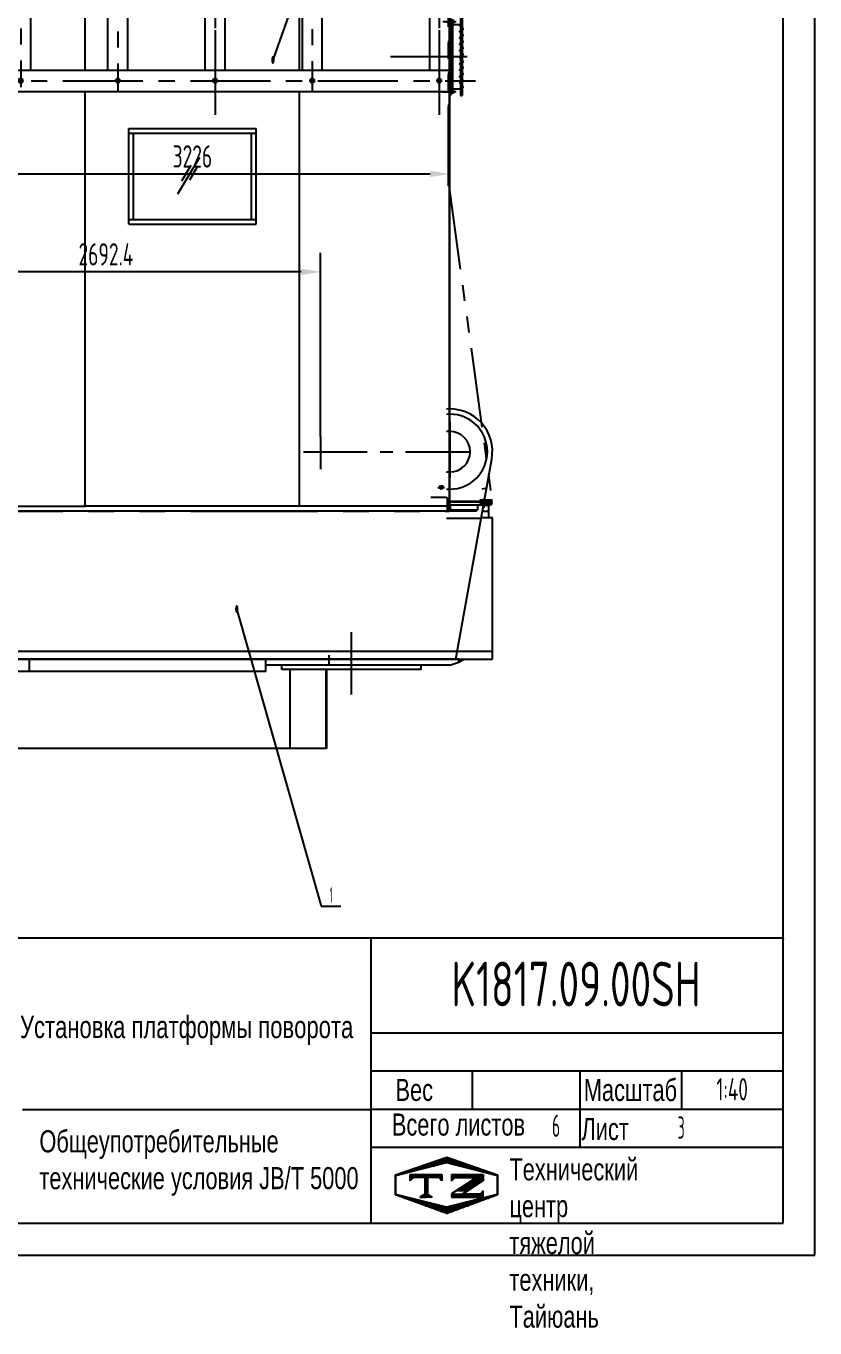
# Model space of a CAD drawing. Header units: millimetres. Extents: x 0 to 16800, y -457 to 11880.
# Drawn here: x 11848 to 16800, y -457 to 7709 of the extents above; entities that cross this region are included whole.
import ezdxf
from ezdxf.enums import TextEntityAlignment as Align

# ---------------------------------------------------------------- set-up
doc = ezdxf.new("R2010")
doc.units = ezdxf.units.MM
doc.header["$LTSCALE"] = 400
for name, pattern in [('F', [0.75, 0.5, -0.25]), ('G', [2, 1.25, -0.25, 0.25, -0.25]), ('K', [2.5, 1.25, -0.25, 0.25, -0.25, 0.25, -0.25])]:
    doc.linetypes.add(name, pattern=pattern)
for name, color, linetype in [('01', 7, 'Continuous'), ('02', 1, 'Continuous'), ('04', 2, 'F'), ('05', 142, 'G'), ('07', 6, 'K'), ('08', 1, 'Continuous'), ('11', 3, 'Continuous'), ('THICK', 7, 'Continuous')]:
    doc.layers.add(name, color=color, linetype=linetype)
doc.layers.get('04').off()
doc.styles.get("Standard").update_dxf_attribs({"font": 'isocp', "width": 0.707, "bigfont": 'intecad.shx'})
doc.dimstyles.new('INTE', dxfattribs={"dimscale": 40, "dimtxt": 3.5, "dimasz": 3, "dimexe": 3, "dimexo": 0, "dimgap": 1, "dimtad": 1, "dimdec": 1, "dimdsep": 46, "dimtxsty": 'Standard', "dimcen": 0, "dimclrd": 1, "dimclre": 1, "dimclrt": 3, "dimaunit": 1, "dimadec": 0, "dimazin": 0, "dimtfac": 1, "dimtmove": 0, "dimatfit": 0, "dimfxl": 1, "dimarcsym": 0})

# ---------------------------------------------------------------- blocks, each defined once
blk = doc.blocks.new('trt')
at = {"layer": '02', "ltscale": 0.8}
h = blk.add_hatch(dxfattribs=at)
h.set_pattern_fill('_USER', color=256, scale=5, angle=45, style=0, double=1, pattern_type=0)
h.set_pattern_definition([(45, (6609.1067, 17480.469), (-3.535534, 3.535534), []), (135, (6609.1067, 17480.469), (-3.535534, -3.535534), [])])
h.paths.add_polyline_path([(17462.54, 23101.06), (17431.3, 23101.06), (17431.3, 23082.06)])
at = {"ltscale": 0.8}
blk.add_line((17413.3, 23101.06), (17638.12, 24355.98), dxfattribs=at)
blk.add_arc((17375.3, 24403.06), 267, 349.843317, 94.584016, dxfattribs=at)
at = {"layer": '01', "ltscale": 0.8}
for p, q in [((17579.37, 24028.06), (17617.3, 24028.06)), ((17353.96, 23984.06), (17571.49, 23984.06)), ((17572.56, 23990.06), (17642.3, 23990.06)), ((17642.3, 23101.06), (17642.3, 23990.06)), ((13870.3, 23151.06), (17642.3, 23151.06)), ((13870.3, 23101.06), (17642.3, 23101.06)), ((14736.49, 23023.86), (14736.49, 23101.06)), ((17431.3, 23101.06), (16062.07, 23101.06)), ((16219.8, 23023.86), (16219.8, 23101.06)), ((17374.3, 23063.06), (16219.8, 23063.06)), ((17196.05, 23036.56), (16320.55, 23036.56)), ((17374.3, 23063.06), (17431.3, 23082.06)), ((17431.3, 23082.06), (17431.3, 23101.06)), ((16219.8, 23023.86), (13870.3, 23023.86))]:
    blk.add_line(p, q, dxfattribs=at)
at = {"layer": '01', "color": 7, "linetype": 'Continuous', "ltscale": 0.8}
for p, q in [((17584.99, 24066.06), (17617.3, 24066.06)), ((17617.3, 24066.06), (17617.3, 23990.06)), ((16320.55, 23036.56), (16320.55, 23063.06)), ((17196.05, 23036.56), (17196.05, 23063.06))]:
    blk.add_line(p, q, dxfattribs=at)
for start, end in [(90, 95.25881), (270, 90), (264.74119, 270)]:
    blk.add_arc((17375.5, 24401.86), 235, start, end, dxfattribs=at)
at = {"layer": '01', "ltscale": 0.8}
for start, end in [(90, 99.764409), (270, 90), (260.235591, 270)]:
    blk.add_arc((17375.5, 24401.86), 127, start, end, dxfattribs=at)
at = {"layer": '02', "ltscale": 0.8}
blk.add_line((17431.3, 23082.06), (17462.54, 23101.06), dxfattribs=at)
at = {"layer": '05', "color": 4, "linetype": 'G', "ltscale": 0.8}
for p, q in [((17375.5, 24586.84), (17375.5, 24239.63)), ((16562.7, 24498), (16562.7, 24293.19)), ((16456.98, 24401.86), (17557.43, 24401.86)), ((16758.3, 22878.8), (16758.3, 23269.78))]:
    blk.add_line(p, q, dxfattribs=at)
blk = doc.blocks.new('*D96')
at = {"layer": '08', "color": 1, "lineweight": -2}
for p, q in [((11003.3, 5189.5), (11003.3, 6286.9)), ((13695.7, 5135.1), (13695.7, 6286.9)), ((13575.7, 6166.9), (11123.3, 6166.9))]:
    blk.add_line(p, q, dxfattribs=at)
at = {"layer": '08', "color": 1}
for points in [[(11123.3, 6186.9), (11123.3, 6146.9), (11003.3, 6166.9)], [(13575.7, 6186.9), (13575.7, 6146.9), (13695.7, 6166.9)]]:
    blk.add_solid(points, dxfattribs=at)
at = {"layer": 'Defpoints', "color": 0}
for p in [(11003.3, 6166.9), (11003.3, 5189.5), (13695.7, 5135.1)]:
    blk.add_point(p, dxfattribs=at)
at = {"layer": '08', "color": 3, "insert": (12349.5, 6276.9), "char_height": 140, "attachment_point": 5}
blk.add_mtext('2692.4', dxfattribs=at)
blk = doc.blocks.new('*D100')
at = {"layer": '08', "color": 1, "lineweight": -2}
for p, q in [((11279.3, 6357.7), (11279.3, 6901.1)), ((14505.3, 6270.4), (14505.3, 6901.1)), ((11399.3, 6781.1), (14385.3, 6781.1))]:
    blk.add_line(p, q, dxfattribs=at)
at = {"layer": '08', "color": 1}
for points in [[(11399.3, 6801.1), (11399.3, 6761.1), (11279.3, 6781.1)], [(14385.3, 6801.1), (14385.3, 6761.1), (14505.3, 6781.1)]]:
    blk.add_solid(points, dxfattribs=at)
at = {"layer": 'Defpoints', "color": 0}
for p in [(14505.3, 6781.1), (11279.3, 6357.7), (14505.3, 6270.4)]:
    blk.add_point(p, dxfattribs=at)
at = {"layer": '08', "color": 3, "insert": (12892.3, 6891.1), "char_height": 140, "attachment_point": 5}
blk.add_mtext('3226', dxfattribs=at)
blk = doc.blocks.new('serere')
at = {"layer": '07', "color": 6, "linetype": 'K', "ltscale": 1.6}
for p in [(31206.9, 11048.4), (27980.9, 7390.4)]:
    blk.add_line(p, (31206.9, 7390.4), dxfattribs=at)
at = {"layer": '07', "color": 6, "linetype": 'K'}
for p, q in [((31201.9, 10941.4), (31201.9, 9422.4)), ((31201.9, 9428.4), (31201.9, 10935.4)), ((31206.9, 10941.4), (31206.9, 9422.4))]:
    blk.add_line(p, q, dxfattribs=at)
blk = doc.blocks.new('gv')
for p, q in [((64424.2, 17022.3), (64424.2, 13686.5)), ((63484.2, 16417.5), (63484.2, 16925.3)), ((64434.2, 16744.5), (64434.2, 16264.5)), ((63484.2, 14260.8), (63484.2, 16284.5)), ((61198.2, 13686.5), (62062.2, 13686.5)), ((62062.2, 13686.5), (62138.2, 13686.5)), ((64424.2, 13686.5), (62138.2, 13686.5))]:
    blk.add_line(p, q)
at = {"layer": '01', "color": 7, "linetype": 'Continuous'}
for p, q in [((64424.2, 13686.5), (64424.2, 17103)), ((62138.2, 16417.5), (62138.2, 16930)), ((63484.2, 16417.5), (63484.2, 16930)), ((61198.2, 13686.5), (61198.2, 16284.5)), ((62138.2, 13686.5), (62138.2, 16284.5)), ((63484.2, 13686.5), (63484.2, 16284.5)), ((60998.2, 15972.8), (60998.2, 16014.8)), ((60998.2, 16014.8), (61001.2, 16014.8)), ((61001.2, 15972.8), (61001.2, 16014.8)), ((61185.2, 16024.5), (61043.6, 15989.8)), ((61195.2, 16024.5), (61185.2, 16024.5)), ((61195.2, 15982.5), (61195.2, 16024.5)), ((61195.2, 16024.5), (61198.2, 16024.5)), ((61198.2, 15982.5), (61198.2, 16024.5)), ((61190.5, 15977.5), (61006.5, 15967.8)), ((61190.6, 15974.5), (61006.6, 15964.8)), ((61043.6, 15969.8), (61043.6, 15989.8)), ((61201.7, 15919.6), (61198.2, 15919.6)), ((64418.2, 14283.5), (64424.2, 14283.5)), ((61203.2, 13721.5), (61203.2, 13672.5)), ((61203.2, 13721.5), (61203.2, 13672.5)), ((64401.2, 13739.5), (64307.2, 13739.5)), ((64413.2, 13659.1), (64413.2, 13734.9)), ((64413.2, 13721.5), (64413.2, 13672.5)), ((64419.2, 13721.5), (64419.2, 13672.5)), ((64264.2, 13654.5), (61220.2, 13654.5)), ((61221.2, 13654.5), (61315.2, 13654.5)), ((64307.2, 13654.5), (64264.2, 13654.5)), ((64401.2, 13654.5), (64307.2, 13654.5))]:
    blk.add_line(p, q, dxfattribs=at)
at = {"layer": '01'}
for p, q in [((64424.2, 16744.5), (64434.2, 16744.5)), ((64424.2, 16264.5), (64434.2, 16264.5)), ((61198.2, 14941.5), (61165.1, 14941.5)), ((61165.1, 14926.2), (61198.2, 14926.2))]:
    blk.add_line(p, q, dxfattribs=at)
at = {"layer": '01', "color": 7, "linetype": 'Continuous', "ltscale": 1.25}
for p, q in [((64494.2, 16746.5), (64494.2, 16262.5)), ((64494.2, 16746.5), (64504.2, 16746.5)), ((64504.2, 16746.5), (64504.2, 16262.5)), ((64434.2, 16734.5), (64434.2, 16274.5)), ((64444.2, 16734.5), (64434.2, 16734.5)), ((64444.2, 16734.5), (64444.2, 16274.5)), ((64444.2, 16706.5), (64494.2, 16706.5)), ((64493.5, 16704.9), (64509.3, 16680)), ((64493.5, 16664.9), (64509.3, 16640)), ((64509.3, 16680), (64509.3, 16674.1)), ((64493.5, 16624.9), (64509.3, 16600)), ((64493.5, 16584.9), (64509.3, 16560)), ((64509.3, 16640), (64509.3, 16634.1)), ((64509.3, 16600), (64509.3, 16594.1)), ((64493.5, 16544.9), (64509.3, 16520)), ((64493.5, 16500.2), (64509.3, 16475.4)), ((64509.3, 16560), (64509.3, 16554.1)), ((64509.3, 16520), (64509.3, 16514.1)), ((64493.5, 16461.2), (64509.3, 16436.4)), ((64493.5, 16421.2), (64509.3, 16396.4)), ((64509.3, 16475.4), (64509.3, 16469.5)), ((64509.3, 16436.4), (64509.3, 16430.5)), ((64493.5, 16381.2), (64509.3, 16356.4)), ((64493.5, 16341.2), (64509.3, 16316.4)), ((64509.3, 16396.4), (64509.3, 16390.5)), ((64509.3, 16356.4), (64509.3, 16350.5)), ((64444.2, 16274.5), (64434.2, 16274.5)), ((64444.2, 16274.5), (64434.2, 16274.5)), ((64444.2, 16302.5), (64494.2, 16302.5)), ((64494.2, 16262.5), (64504.2, 16262.5)), ((64509.3, 16316.4), (64509.3, 16310.5))]:
    blk.add_line(p, q, dxfattribs=at)
at = {"layer": '01', "ltscale": 1.25}
for p, q in [((64450.6, 16733.4), (64444.2, 16733.4)), ((64444.2, 16733.4), (64444.2, 16724.5)), ((64444.2, 16729.5), (64450.6, 16729.5)), ((64444.2, 16715.6), (64444.2, 16724.5)), ((64444.2, 16719.5), (64450.6, 16719.5)), ((64450.6, 16715.6), (64444.2, 16715.6)), ((64450.6, 16724.5), (64450.6, 16733.4)), ((64450.6, 16724.5), (64450.6, 16715.6)), ((64444.2, 16293.4), (64444.2, 16284.5)), ((64450.6, 16293.4), (64444.2, 16293.4)), ((64444.2, 16289.5), (64450.6, 16289.5)), ((64444.2, 16275.6), (64444.2, 16284.5)), ((64444.2, 16279.5), (64450.6, 16279.5)), ((64450.6, 16275.6), (64444.2, 16275.6)), ((64450.6, 16284.5), (64450.6, 16293.4)), ((64450.6, 16284.5), (64450.6, 16275.6))]:
    blk.add_line(p, q, dxfattribs=at)
at = {"layer": '01', "color": 7, "linetype": 'Continuous', "ltscale": 2}
for p, q in [((61198.2, 15919.6), (61198.2, 13919.6)), ((61201.7, 15919.6), (61201.7, 13919.6)), ((61198.2, 13919.6), (61201.7, 13919.6))]:
    blk.add_line(p, q, dxfattribs=at)
at = {"layer": '01', "color": 7, "linetype": 'Continuous', "ltscale": 1.25}
for centre in [(64491, 16703.5), (64491, 16663.5), (64491, 16623.5), (64491, 16583.5), (64491, 16543.5), (64491, 16498.9), (64491, 16459.9), (64491, 16419.9), (64491, 16379.9), (64491, 16339.9)]:
    blk.add_circle(centre, 2.89, dxfattribs=at)
at = {"layer": '01'}
for centre, radius in [((61257.2, 16354.5), 13), ((61733.2, 16354.5), 13), ((62343.2, 16354.5), 13), ((62953.2, 16354.5), 13), ((63563.2, 16354.5), 13), ((64360.2, 16354.5), 13), ((61165.1, 14933.8), 7.62)]:
    blk.add_circle(centre, radius, dxfattribs=at)
at = {"layer": '01', "color": 7, "linetype": 'Continuous'}
for centre, radius, start, end in [((61006.2, 15972.8), 8, 180, 273), ((61006.2, 15972.8), 5, 180, 273), ((61190.2, 15982.5), 5, 273, 0), ((61190.2, 15982.5), 8, 273, 0), ((64401.2, 13721.5), 18, 48.18969, 90), ((64401.2, 13721.5), 18, 0, 48.18969), ((61221.2, 13672.5), 18, 180, 228.18969), ((61221.2, 13672.5), 18, 228.18969, 270), ((64401.2, 13672.5), 18, 270, 311.81031), ((64401.2, 13672.5), 18, 311.81031, 0)]:
    blk.add_arc(centre, radius, start, end, dxfattribs=at)
at = {"layer": '05'}
for p, q in [((62953.2, 17384.7), (62953.2, 16141.2)), ((64360.2, 17384.7), (64360.2, 16141.2)), ((64424.2, 17103), (64424.2, 17290)), ((64467.3, 16724.5), (64394.3, 16724.5)), ((64406.5, 16724.5), (64413.3, 16724.5)), ((64536.8, 16504.5), (64209.6, 16504.5)), ((61200.5, 16354.5), (64587.4, 16354.5)), ((64467.3, 16284.5), (64394.3, 16284.5)), ((64406.5, 16284.5), (64413.3, 16284.5))]:
    blk.add_line(p, q, dxfattribs=at)
at = {"layer": '05', "ltscale": 1.25}
for p, q in [((64455.7, 16724.5), (64382.7, 16724.5)), ((64402.6, 16724.5), (64433.2, 16724.5)), ((64379.1, 16284.5), (64433.2, 16284.5))]:
    blk.add_line(p, q, dxfattribs=at)
at = {"layer": '05', "color": 4, "linetype": 'G', "ltscale": 1.25}
for p, q in [((64431.3, 16724.5), (64459.5, 16724.5)), ((64468, 16504.5), (64054.6, 16504.5)), ((64401, 16284.5), (64431.6, 16284.5)), ((64431.3, 16284.5), (64459.5, 16284.5))]:
    blk.add_line(p, q, dxfattribs=at)
at = {"layer": '07', "color": 6, "linetype": 'K', "ltscale": 1.25}
for p, q in [((64431.2, 16706.5), (64436.2, 16706.5)), ((64431.2, 16302.5), (64436.2, 16302.5))]:
    blk.add_line(p, q, dxfattribs=at)
blk = doc.blocks.new('JGDA')
at = {"layer": '01', "color": 7, "linetype": 'Continuous'}
for p, q in [((18786.6, 8284.2), (18786.6, 7574.7)), ((22012.6, 8284.2), (22012.6, 7574.7)), ((18911.6, 8220.2), (18911.6, 7707.7)), ((19586.6, 8220.2), (19586.6, 7707.7)), ((19711.6, 8220.2), (19711.6, 7707.7)), ((20196.6, 8220.2), (20196.6, 7707.7)), ((20321.6, 8220.2), (20321.6, 7707.7)), ((20806.6, 8220.2), (20806.6, 7707.7)), ((20931.6, 8220.2), (20931.6, 7707.7)), ((21416.6, 8220.2), (21416.6, 7707.7)), ((21541.6, 8220.2), (21541.6, 7707.7)), ((21887.6, 8220.2), (21887.6, 7707.7)), ((18786.6, 7707.7), (22012.6, 7707.7)), ((18786.6, 7574.7), (22012.6, 7574.7))]:
    blk.add_line(p, q, dxfattribs=at)
at = {"layer": '01'}
blk.add_line((18786.6, 8220.2), (22012.6, 8220.2), dxfattribs=at)
at = {"layer": '01', "color": 7, "linetype": 'Continuous'}
for centre in [(18850.6, 7644.7), (19647.6, 7644.7), (20257.6, 7644.7), (20867.6, 7644.7), (21477.6, 7644.7), (21953.6, 7644.7)]:
    blk.add_circle(centre, 12, dxfattribs=at)
at = {"layer": '05'}
for p, q in [((21953.6, 8586.6), (21953.6, 7591.6)), ((18786.6, 8520.2), (22012.6, 8520.2)), ((18850.6, 8561.5), (18850.6, 7607.8)), ((19647.6, 8567.7), (19647.6, 7574.7)), ((20257.6, 8561.6), (20257.6, 7574.8)), ((20867.6, 8553.3), (20867.6, 7579.3)), ((21477.6, 8572.1), (21477.6, 7604)), ((18786.6, 8440.2), (22012.6, 8440.2)), ((22012.6, 7644.7), (18786.6, 7644.7))]:
    blk.add_line(p, q, dxfattribs=at)
blk = doc.blocks.new('*U191')
at = {"layer": '01'}
for points in [[(415, 5), (415, 292)], [(25, 5), (415, 5)]]:
    blk.add_lwpolyline(points, dxfattribs=at)
at = {"layer": '02'}
for points in [[(420, 0), (420, 297)], [(0, 0), (420, 0)]]:
    blk.add_lwpolyline(points, dxfattribs=at)
blk = doc.blocks.new('*X195')
at = {"color": 0}
for p, q in [((127.06, 7.8), (132.06, 7.8)), ((127.06, 7.5), (132.06, 7.5)), ((127.06, 7.2), (127.32, 7.2)), ((129.23, 6.3), (131.04, 6.3)), ((129.7, 6.6), (131.51, 6.6)), ((130.16, 6.9), (131.98, 6.9)), ((130.62, 7.2), (132.06, 7.2)), ((127.84, 5.4), (129.64, 5.4)), ((128.3, 5.7), (130.1, 5.7)), ((128.77, 6), (130.57, 6))]:
    blk.add_line(p, q, dxfattribs=at)
blk = doc.blocks.new('*X196')
at = {"color": 0}
for p, q in [((127.06, 4.8), (132.06, 4.8)), ((127.06, 4.5), (132.06, 4.5)), ((131.84, 5.1), (132.06, 5.1))]:
    blk.add_line(p, q, dxfattribs=at)
blk = doc.blocks.new('*X194')
at = {"color": 0}
for p, q in [((122.34, 4.5), (123.72, 4.5)), ((122.82, 4.8), (123.24, 4.8))]:
    blk.add_line(p, q, dxfattribs=at)
blk = doc.blocks.new('*X193')
at = {"color": 0}
for p, q in [((120.53, 7.8), (125.53, 7.8)), ((120.53, 7.5), (125.53, 7.5)), ((120.53, 7.2), (120.79, 7.2)), ((125.27, 7.2), (125.53, 7.2))]:
    blk.add_line(p, q, dxfattribs=at)
blk = doc.blocks.new('*X192')
at = {"color": 0}
for p, q in [((125.83, 10.5), (126.82, 10.5)), ((119.8, 8.4), (120.72, 8.4)), ((120.66, 8.7), (121.92, 8.7)), ((121.52, 9), (123.12, 9)), ((122.38, 9.3), (124.32, 9.3)), ((123.24, 9.6), (125.52, 9.6)), ((124.1, 9.9), (128.52, 9.9)), ((124.97, 10.2), (127.67, 10.2)), ((127.02, 9.6), (129.37, 9.6)), ((128.22, 9.3), (130.22, 9.3)), ((129.42, 9), (131.07, 9)), ((130.62, 8.7), (131.92, 8.7)), ((131.82, 8.4), (132.77, 8.4)), ((118.22, 7.8), (118.32, 7.8)), ((118.22, 7.5), (118.27, 7.5)), ((118.22, 7.2), (118.27, 7.2)), ((118.22, 6.9), (118.27, 6.9)), ((118.22, 6.6), (118.27, 6.6)), ((118.22, 6.3), (118.27, 6.3)), ((118.94, 8.1), (119.52, 8.1)), ((133.02, 8.1), (133.62, 8.1)), ((134.22, 7.8), (134.32, 7.8)), ((134.27, 7.5), (134.32, 7.5)), ((134.27, 7.2), (134.32, 7.2)), ((134.27, 6.9), (134.32, 6.9)), ((134.27, 6.6), (134.32, 6.6)), ((134.27, 6.3), (134.32, 6.3)), ((118.22, 6), (118.27, 6)), ((118.22, 5.7), (118.27, 5.7)), ((118.22, 5.4), (118.27, 5.4)), ((118.22, 5.1), (118.27, 5.1)), ((118.22, 4.8), (118.27, 4.8)), ((118.79, 4.5), (119.42, 4.5)), ((119.61, 4.2), (120.62, 4.2)), ((131.92, 4.2), (132.95, 4.2)), ((133.12, 4.5), (133.76, 4.5)), ((134.27, 6), (134.32, 6)), ((134.27, 5.7), (134.32, 5.7)), ((134.27, 5.4), (134.32, 5.4)), ((134.27, 5.1), (134.32, 5.1)), ((134.27, 4.8), (134.32, 4.8)), ((120.43, 3.9), (121.82, 3.9)), ((121.26, 3.6), (123.02, 3.6)), ((122.08, 3.3), (124.22, 3.3)), ((122.91, 3), (125.42, 3)), ((123.73, 2.7), (128.89, 2.7)), ((124.55, 2.4), (128.07, 2.4)), ((125.38, 2.1), (127.26, 2.1)), ((127.12, 3), (129.7, 3)), ((128.32, 3.3), (130.51, 3.3)), ((129.52, 3.6), (131.32, 3.6)), ((130.72, 3.9), (132.14, 3.9)), ((126.2, 1.8), (126.45, 1.8))]:
    blk.add_line(p, q, dxfattribs=at)

msp = doc.modelspace()

# ---------------------------------------------------------------- linework, layer by layer
for p, q in [((14672.45, 4664.92), (14495.62, 4664.92)), ((14500.62, 4707.92), (14500.62, 4702.92)), ((14500.82, 4664.92), (14510.82, 4674.92)), ((14505.62, 4728.92), (14771.62, 4728.92)), ((14771.62, 4725.92), (14505.62, 4725.92)), ((14771.62, 4722.92), (14505.62, 4722.92)), ((14682.45, 4702.92), (14505.62, 4702.92)), ((14510.83, 4702.92), (14510.83, 4674.92)), ((14510.83, 4674.92), (14682.45, 4674.92)), ((14672.45, 4664.92), (14682.45, 4674.93)), ((14761.62, 4702.92), (14682.45, 4702.92)), ((14682.45, 4702.92), (14682.45, 4674.93)), ((14761.62, 4733.92), (14695.62, 4733.92)), ((14761.62, 4728.92), (14695.62, 4728.92)), ((14771.62, 4722.92), (14695.62, 4722.92)), ((14695.62, 4702.92), (14695.62, 4712.92)), ((14771.62, 4712.92), (14761.62, 4702.92)), ((14771.62, 4725.92), (14771.62, 4728.92)), ((14771.62, 4712.92), (14771.62, 4722.92)), ((13504.2, 3673.69), (13504.2, 3178.19))]:
    msp.add_line(p, q)
at = {"layer": '01'}
for p, q in [((12492.27, 6466.09), (12492.27, 7066.09)), ((12492.27, 7066.09), (13292.27, 7066.09)), ((12492.27, 7036.09), (13292.27, 7036.09)), ((12522.27, 6496.09), (12522.27, 7036.09)), ((13262.27, 6496.09), (13262.27, 7036.09)), ((13292.27, 6466.09), (13292.27, 7066.09)), ((12492.27, 6496.09), (13292.27, 6496.09)), ((12492.27, 6466.09), (13292.27, 6466.09)), ((14495.62, 4664.92), (14505.62, 4674.92)), ((14505.62, 4699.92), (14505.62, 4702.92)), ((14505.62, 4699.92), (14505.62, 4696.92)), ((14505.62, 4696.92), (14505.62, 4674.92)), ((14771.62, 4725.92), (14771.62, 4722.92)), ((13729.26, 3673.69), (13729.26, 3178.19)), ((13734.26, 3673.69), (13734.26, 3178.19)), ((13734.26, 3178.19), (9049.55, 3178.19))]:
    msp.add_line(p, q, dxfattribs=at)
at = {"layer": '01', "color": 7, "linetype": 'Continuous'}
for p, q in [((14449.62, 4822.92), (14454.62, 4822.92)), ((14459.62, 4822.92), (14454.62, 4822.92)), ((14449.62, 4806.92), (14454.62, 4806.92)), ((14459.62, 4806.92), (14454.62, 4806.92)), ((14771.62, 4712.92), (14695.62, 4712.92)), ((13723.26, 3738.19), (11003.26, 3738.19))]:
    msp.add_line(p, q, dxfattribs=at)
for centre, start, end in [((14449.62, 4814.92), 90, 270), ((14459.62, 4814.92), 270, 90)]:
    msp.add_arc(centre, 8, start, end, dxfattribs=at)
at = {"layer": '01'}
for radius in [10, 5]:
    msp.add_arc((14761.62, 4738.92), radius, 270, 7.792794, dxfattribs=at)
msp.add_point((16600, 1981.29), dxfattribs=at)
at = {"layer": '02'}
for p, q in [((13397.48, 7491.07), (14435.99, 10438.61)), ((13170.94, 4046.94), (13700.63, 2188.6)), ((13700.63, 2188.6), (13824.63, 2188.6))]:
    msp.add_line(p, q, dxfattribs=at)
at = {"layer": '02', "color": 1, "linetype": 'Continuous'}
for p, q in [((12801.17, 6656.53), (12938.14, 6887.35)), ((12826.73, 6738.79), (12883.92, 6835.17)), ((12875.88, 6743.23), (12923, 6822.65))]:
    msp.add_line(p, q, dxfattribs=at)
at = {"layer": '05', "color": 4, "linetype": 'G'}
for p, q in [((14433.51, 4814.92), (14474.81, 4814.92)), ((14711.82, 4806.5), (14733.69, 4809.5)), ((14720.62, 4745.64), (14720.62, 4687.78))]:
    msp.add_line(p, q, dxfattribs=at)
at = {"layer": '05'}
for p, q in [((13751.26, 3718.52), (13751.26, 3762.63)), ((13751.26, 3705.37), (13751.26, 3762.57))]:
    msp.add_line(p, q, dxfattribs=at)
at = {"layer": '07', "color": 6, "linetype": 'K'}
msp.add_line((14505.81, 6678.86), (14771.53, 4740.28), dxfattribs=at)
at = {"layer": 'THICK'}
for p, q in [((9433.99, 1990.15), (16600, 1990.15)), ((14014.23, 200), (14014.23, 1990.15)), ((16600, 200), (16600, 1990.15)), ((14014.23, 1393.43), (16600, 1393.43)), ((14014.23, 1154.74), (16600, 1154.74)), ((14650.73, 916.06), (14650.73, 1154.74)), ((15327.01, 677.37), (15327.01, 1154.74)), ((15963.5, 916.06), (15963.5, 1154.74)), ((11826.28, 912.61), (14014.23, 912.61)), ((14014.23, 916.06), (16600, 916.06)), ((14014.23, 677.37), (16600, 677.37)), ((9439.42, 200), (16600, 200))]:
    msp.add_line(p, q, dxfattribs=at)
at = {"layer": 'THICK', "color": 3}
for p, q in [((14167.47, 502.58), (14489.9, 614.88)), ((14169.57, 500.05), (14487.82, 579.61)), ((14487.82, 579.61), (14806.06, 500.05)), ((14489.9, 614.88), (14808.14, 502.58)), ((14167.47, 377.52), (14167.47, 502.58)), ((14169.57, 380.71), (14169.57, 500.05)), ((14259.43, 466.51), (14259.43, 506.29)), ((14259.43, 506.29), (14458.34, 506.29)), ((14458.34, 506.29), (14458.34, 466.51)), ((14519.24, 506.29), (14519.24, 466.51)), ((14519.24, 506.29), (14718.15, 506.29)), ((14718.15, 506.29), (14718.15, 466.51)), ((14806.06, 500.05), (14806.06, 380.71)), ((14808.14, 502.58), (14808.14, 377.52)), ((14279.32, 486.4), (14259.43, 466.51)), ((14438.45, 486.4), (14279.32, 486.4)), ((14350.18, 486.59), (14350.18, 377.48)), ((14358.88, 486.59), (14358.88, 377.48)), ((14368.83, 486.59), (14368.83, 377.48)), ((14458.34, 466.51), (14438.45, 486.4)), ((14519.24, 466.51), (14539.13, 486.4)), ((14675.88, 486.4), (14519.24, 385.05)), ((14539.13, 486.4), (14675.88, 486.4)), ((14718.14, 466.89), (14616.24, 401.67)), ((14489.9, 260.11), (14167.47, 377.52)), ((14487.82, 301.14), (14169.57, 380.71)), ((14358.88, 386.57), (14320.34, 362.32)), ((14320.34, 362.32), (14358.88, 362.32)), ((14358.88, 386.57), (14397.42, 362.32)), ((14397.42, 362.32), (14358.88, 362.32)), ((14806.06, 380.71), (14487.82, 301.14)), ((14808.14, 377.52), (14489.9, 260.11)), ((14519.24, 385.05), (14519.24, 362.32)), ((14519.24, 362.32), (14718.14, 362.32)), ((14616.24, 401.67), (14585.84, 382.21)), ((14698.25, 382.21), (14585.84, 382.21)), ((14718.14, 402.1), (14698.25, 382.21)), ((14718.14, 362.32), (14718.14, 402.1))]:
    msp.add_line(p, q, dxfattribs=at)

# ---------------------------------------------------------------- block references
msp.add_blockref('gv', (-49918.95, -8988.39))
at = {"layer": '01', "color": 7, "linetype": 'Continuous'}
msp.add_blockref('trt', (-2867.04, -19362.88), dxfattribs=at)
at = {"layer": '02', "xscale": 40, "yscale": 40, "zscale": 40}
msp.add_blockref('*U191', (0, 0), dxfattribs=at)
at = {"layer": '04'}
msp.add_blockref('serere', (-16701.6, -2724.35), dxfattribs=at)
at = {"layer": '05', "xscale": -1}
msp.add_blockref('JGDA', (33291.89, -278.62), dxfattribs=at)
at = {"layer": 'THICK', "color": 3, "xscale": 39.78101820280722, "yscale": 39.78101820280608, "zscale": 39.78101820280896}
for name in ['*X192', '*X193', '*X195', '*X194', '*X196']:
    msp.add_blockref(name, (9464.58, 190.28), dxfattribs=at)

# ---------------------------------------------------------------- texts
at = {"layer": '01', "insert": (14167.04, 1105.35), "char_height": 138.5446, "attachment_point": 1}
msp.add_mtext('{\\fArial|b0|i0|c204|p34;Вес}', dxfattribs=at)
at = {"layer": '01', "insert": (14882.03, 607.06), "char_height": 138.5446, "width": 6.5106, "attachment_point": 1}
msp.add_mtext('{\\fArial|b0|i0|c204|p34;Технический центр\\Pтяжелой техники, Тайюань}', dxfattribs=at)
at = {"layer": '02', "width": 0.605172}
for p, p2 in [((13385.48, 7471.07), (13409.48, 7471.07)), ((13158.94, 4026.94), (13182.94, 4026.94))]:
    msp.add_text('●', height=40, dxfattribs=at).set_placement(p, p2, align=Align.FIT)
at = {"layer": '02', "insert": (11810.01, 1500.79), "char_height": 140, "attachment_point": 1}
msp.add_mtext('{\\fArial|b0|i0|c204|p34;\\C3;Установка платформы поворота}', dxfattribs=at)
at = {"layer": '05', "char_height": 138.6, "attachment_point": 1}
for s, insert in [('{\\fArial|b0|i0|c204|p34;\\C0;Масштаб}', (15348.88, 1104.69)), ('{\\fArial|b0|i0|c204|p34;\\C0;Всего листов}', (14144.15, 888.04)), ('{\\fArial|b0|i0|c204|p34;\\C0;Лист}', (15334.16, 859.9)), ('{\\fArial|b0|i0|c204|p34;\\C0;Общеупотребительные\\Pтехнические условия \\fArial|b0|i0|c0|p34;JB/T 5000}', (11931.72, 782.81))]:
    msp.add_mtext(s, dxfattribs=dict(at, insert=insert))
at = {"layer": '11'}
for s, height, width, p, p2 in [('1', 98.99, 0.404, (13755.63, 2208.6), (13769.63, 2208.6)), ('K1817.09.00SH', 280, 0.69384, (14517.22, 1560), (16082.78, 1560)), ('1:40', 140, 0.657692, (16180.98, 970), (16379.02, 970)), ('6', 140, 0.600695, (15149.73, 741.18), (15200.15, 741.18)), ('3', 140, 0.527686, (15938.15, 730), (15981.85, 730))]:
    msp.add_text(s, height=height, dxfattribs=dict(at, width=width)).set_placement(p, p2, align=Align.FIT)

# ---------------------------------------------------------------- dimensions: what is measured, and where the dimension line sits
at = {"layer": '08'}
for base, p1, p2, picture, middle in [((14505.27, 6781.07), (11279.27, 6357.71), (14505.27, 6270.38), '*D100', (12892.27, 6891.08)), ((11003.26, 6166.86), (13695.66, 5135.12), (11003.26, 5189.55), '*D96', (12349.46, 6276.91))]:
    dim = msp.add_linear_dim(base=base, p1=p1, p2=p2, dimstyle='INTE', dxfattribs=at)
    dim.commit()
    dim.dimension.update_dxf_attribs({"geometry": picture, "text_midpoint": middle})

doc.saveas('drawing.dxf')
